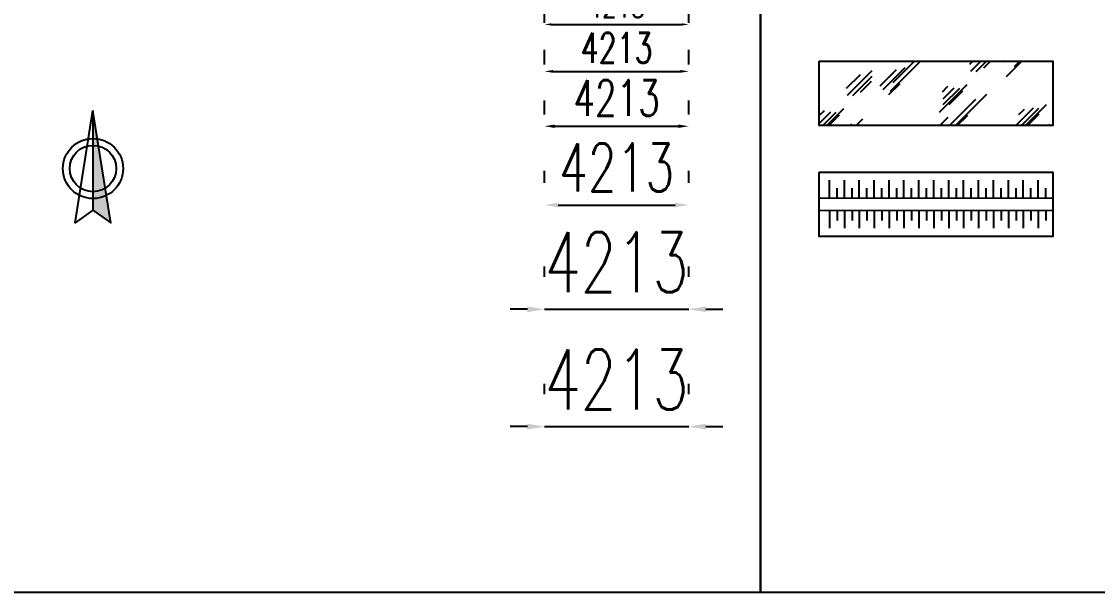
# Model space of a CAD drawing. Extents: x 36536 to 256213, y 18389 to 106449.
# Drawn here: x 90055 to 121493, y 73703 to 90394 of the extents above; entities that cross this region are included whole.
import ezdxf

# ---------------------------------------------------------------- set-up
doc = ezdxf.new("R2010")
doc.units = 0
doc.header["$LTSCALE"] = 1000
doc.header["$MEASUREMENT"] = 0
doc.layers.add('PUB_DIM', color=3, linetype='Continuous')
doc.styles.add('STANDARD_T3', font='simplex.shx', dxfattribs={"width": 0.7, "bigfont": 'hztxt.shx'})
doc.dimstyles.new('W&&200', dxfattribs={"dimtxt": 700, "dimasz": 200, "dimexe": 500, "dimexo": 600, "dimgap": 200, "dimtad": 1, "dimdec": 0, "dimzin": 0, "dimdsep": 46, "dimtxsty": 'STANDARD_T3', "dimcen": 0.09, "dimclrd": 1, "dimclre": 1, "dimclrt": 7, "dimazin": 2, "dimtfac": 1, "dimtdec": 0, "dimtix": 1, "dimtmove": 2, "dimatfit": 3, "dimfxl": 100, "dimtolj": 1, "dimtzin": 0, "dimarcsym": 0})
doc.dimstyles.new('W&&250', dxfattribs={"dimtxt": 875, "dimasz": 250, "dimexe": 625, "dimexo": 750, "dimgap": 250, "dimtad": 1, "dimdec": 0, "dimzin": 0, "dimdsep": 46, "dimtxsty": 'STANDARD_T3', "dimcen": 0.09, "dimclrd": 1, "dimclre": 1, "dimclrt": 7, "dimazin": 2, "dimtfac": 1, "dimtdec": 0, "dimtix": 1, "dimtmove": 2, "dimatfit": 3, "dimfxl": 100, "dimtolj": 1, "dimtzin": 0, "dimarcsym": 0})
doc.dimstyles.new('W&&300', dxfattribs={"dimtxt": 1050, "dimasz": 300, "dimexe": 750, "dimexo": 900, "dimgap": 300, "dimtad": 1, "dimdec": 0, "dimzin": 0, "dimdsep": 46, "dimtxsty": 'STANDARD_T3', "dimcen": 0.09, "dimclrd": 1, "dimclre": 1, "dimclrt": 7, "dimazin": 2, "dimtfac": 1, "dimtdec": 0, "dimtix": 1, "dimtmove": 2, "dimatfit": 3, "dimfxl": 100, "dimtolj": 1, "dimtzin": 0, "dimarcsym": 0})
doc.dimstyles.new('W&&400', dxfattribs={"dimtxt": 1400, "dimasz": 400, "dimexe": 1000, "dimexo": 1200, "dimgap": 400, "dimtad": 1, "dimdec": 0, "dimzin": 0, "dimdsep": 46, "dimtxsty": 'STANDARD_T3', "dimcen": 0.09, "dimclrd": 1, "dimclre": 1, "dimclrt": 7, "dimazin": 2, "dimtfac": 1, "dimtdec": 0, "dimtix": 1, "dimtmove": 2, "dimatfit": 3, "dimfxl": 100, "dimtolj": 1, "dimtzin": 0, "dimarcsym": 0})
doc.dimstyles.new('W&&500', dxfattribs={"dimtxt": 1750, "dimasz": 500, "dimexe": 1250, "dimexo": 1500, "dimgap": 500, "dimtad": 1, "dimdec": 0, "dimzin": 0, "dimdsep": 46, "dimtxsty": 'STANDARD_T3', "dimcen": 0.09, "dimclrd": 1, "dimclre": 1, "dimclrt": 7, "dimazin": 2, "dimtfac": 1, "dimtdec": 0, "dimtix": 1, "dimtmove": 2, "dimatfit": 3, "dimfxl": 100, "dimtolj": 1, "dimtzin": 0, "dimarcsym": 0})

# ---------------------------------------------------------------- blocks, each defined once
blk = doc.blocks.new('*D22')
at = {"layer": 'Defpoints', "color": 0, "transparency": 16777216}
for p in [(109550, 90309), (105337, 89755), (109550, 89755)]:
    blk.add_point(p, dxfattribs=at)
at = {"layer": 'PUB_DIM', "color": 1, "lineweight": -2, "transparency": 16777216}
for p, q in [((105337, 90355), (105337, 90809)), ((109550, 90355), (109550, 90809)), ((105537, 90309), (109350, 90309))]:
    blk.add_line(p, q, dxfattribs=at)
at = {"layer": 'PUB_DIM', "color": 1, "transparency": 16777216}
for points in [[(105537, 90343), (105537, 90276), (105337, 90309)], [(109350, 90343), (109350, 90276), (109550, 90309)]]:
    blk.add_solid(points, dxfattribs=at)
at = {"layer": 'PUB_DIM', "color": 7, "transparency": 16777216, "insert": (107443, 90859), "char_height": 700, "attachment_point": 5, "style": 'STANDARD_T3'}
blk.add_mtext('\\A1;4213', dxfattribs=at)
blk = doc.blocks.new('*D23')
at = {"layer": 'Defpoints', "color": 0, "transparency": 16777216}
for p in [(109550, 88937), (105337, 88383), (109550, 88383)]:
    blk.add_point(p, dxfattribs=at)
at = {"layer": 'PUB_DIM', "color": 1, "lineweight": -2, "transparency": 16777216}
for p, q in [((105337, 89133), (105337, 89562)), ((109550, 89133), (109550, 89562)), ((105587, 88937), (109300, 88937))]:
    blk.add_line(p, q, dxfattribs=at)
at = {"layer": 'PUB_DIM', "color": 1, "transparency": 16777216}
for points in [[(105587, 88979), (105587, 88895), (105337, 88937)], [(109300, 88979), (109300, 88895), (109550, 88937)]]:
    blk.add_solid(points, dxfattribs=at)
at = {"layer": 'PUB_DIM', "color": 7, "transparency": 16777216, "insert": (107443, 89625), "char_height": 875, "attachment_point": 5, "style": 'STANDARD_T3'}
blk.add_mtext('\\A1;4213', dxfattribs=at)
blk = doc.blocks.new('*D24')
at = {"layer": 'Defpoints', "color": 0, "transparency": 16777216}
for p in [(109550, 87333), (105337, 86779), (109550, 86779)]:
    blk.add_point(p, dxfattribs=at)
at = {"layer": 'PUB_DIM', "color": 1, "lineweight": -2, "transparency": 16777216}
for p, q in [((105337, 87679), (105337, 88083)), ((109550, 87679), (109550, 88083)), ((105637, 87333), (109250, 87333))]:
    blk.add_line(p, q, dxfattribs=at)
at = {"layer": 'PUB_DIM', "color": 1, "transparency": 16777216}
for points in [[(105637, 87383), (105637, 87283), (105337, 87333)], [(109250, 87383), (109250, 87283), (109550, 87333)]]:
    blk.add_solid(points, dxfattribs=at)
at = {"layer": 'PUB_DIM', "color": 7, "transparency": 16777216, "insert": (107443, 88158), "char_height": 1050, "attachment_point": 5, "style": 'STANDARD_T3'}
blk.add_mtext('\\A1;4213', dxfattribs=at)
blk = doc.blocks.new('*D25')
at = {"layer": 'Defpoints', "color": 0, "transparency": 16777216}
for p in [(109550, 85030), (105337, 84476), (109550, 84476)]:
    blk.add_point(p, dxfattribs=at)
at = {"layer": 'PUB_DIM', "color": 1, "lineweight": -2, "transparency": 16777216}
for p, q in [((105337, 85676), (105337, 86030)), ((109550, 85676), (109550, 86030)), ((105737, 85030), (109150, 85030))]:
    blk.add_line(p, q, dxfattribs=at)
at = {"layer": 'PUB_DIM', "color": 1, "transparency": 16777216}
for points in [[(105737, 85097), (105737, 84963), (105337, 85030)], [(109150, 85097), (109150, 84963), (109550, 85030)]]:
    blk.add_solid(points, dxfattribs=at)
at = {"layer": 'PUB_DIM', "color": 7, "transparency": 16777216, "insert": (107443, 86130), "char_height": 1400, "attachment_point": 5, "style": 'STANDARD_T3'}
blk.add_mtext('\\A1;4213', dxfattribs=at)
blk = doc.blocks.new('*D26')
at = {"layer": 'Defpoints', "color": 0, "transparency": 16777216}
for p in [(109550, 81982), (105337, 81428), (109550, 81428)]:
    blk.add_point(p, dxfattribs=at)
at = {"layer": 'PUB_DIM', "color": 1, "lineweight": -2, "transparency": 16777216}
for p, q in [((105337, 82928), (105337, 83232)), ((109550, 82928), (109550, 83232)), ((104837, 81982), (104337, 81982)), ((105337, 81982), (109550, 81982)), ((110050, 81982), (110550, 81982))]:
    blk.add_line(p, q, dxfattribs=at)
at = {"layer": 'PUB_DIM', "color": 1, "transparency": 16777216}
for points in [[(104837, 82065), (104837, 81899), (105337, 81982)], [(110050, 82065), (110050, 81899), (109550, 81982)]]:
    blk.add_solid(points, dxfattribs=at)
at = {"layer": 'PUB_DIM', "color": 7, "transparency": 16777216, "insert": (107443, 83357), "char_height": 1750, "attachment_point": 5, "style": 'STANDARD_T3'}
blk.add_mtext('\\A1;4213', dxfattribs=at)
blk = doc.blocks.new('*D27')
at = {"layer": 'Defpoints', "color": 0, "transparency": 16777216}
for p in [(109550, 78552), (105337, 77998), (109550, 77998)]:
    blk.add_point(p, dxfattribs=at)
at = {"layer": 'PUB_DIM', "color": 1, "lineweight": -2, "transparency": 16777216}
for p, q in [((105337, 79498), (105337, 79802)), ((109550, 79498), (109550, 79802)), ((104837, 78552), (104337, 78552)), ((105337, 78552), (109550, 78552)), ((110050, 78552), (110550, 78552))]:
    blk.add_line(p, q, dxfattribs=at)
at = {"layer": 'PUB_DIM', "color": 1, "transparency": 16777216}
for points in [[(104837, 78636), (104837, 78469), (105337, 78552)], [(110050, 78636), (110050, 78469), (109550, 78552)]]:
    blk.add_solid(points, dxfattribs=at)
at = {"layer": 'PUB_DIM', "color": 7, "transparency": 16777216, "insert": (107443, 79927), "char_height": 1750, "attachment_point": 5, "style": 'STANDARD_T3'}
blk.add_mtext('\\A1;4213', dxfattribs=at)
blk = doc.blocks.new('*U28')
for points in [[(-112, -262), (-112, 262)], [(112, -262), (112, 30)]]:
    blk.add_lwpolyline(points)
blk = doc.blocks.new('*U29')
at = {"color": 0, "linetype": 'ByBlock', "lineweight": -2, "transparency": 16777216}
for p in [(0, 0), (436, 0), (871, 0), (1307, 0), (1743, 0), (2178, 0), (2614, 0), (3050, 0), (3485, 0), (3921, 0), (4357, 0), (4793, 0), (5228, 0), (5664, 0), (6100, 0)]:
    blk.add_blockref('*U28', p, dxfattribs=at)
blk = doc.blocks.new('*U30')
for points in [[(-112, -262), (-112, 262)], [(112, -262), (112, 30)]]:
    blk.add_lwpolyline(points)
blk = doc.blocks.new('*U31')
at = {"color": 0, "linetype": 'ByBlock', "lineweight": -2, "transparency": 16777216}
for p in [(0, 0), (436, 0), (871, 0), (1307, 0), (1743, 0), (2178, 0), (2614, 0), (3050, 0), (3485, 0), (3921, 0), (4357, 0), (4793, 0), (5228, 0), (5664, 0), (6100, 0)]:
    blk.add_blockref('*U30', p, dxfattribs=at)

msp = doc.modelspace()

# ---------------------------------------------------------------- hatches: boundary and pattern name
h = msp.add_hatch()
h.set_pattern_fill('玻璃2', color=256, scale=190)
h.set_pattern_definition([(45, (228, 114), (0, 2901.966), [1140, -684, 1140, -684, 456, -994.235]), (45, (171, 171), (0, 2901.966), [912, -1140, 684, -684, 798, -880.235]), (45, (171, 342), (0, 2901.966), [684, -1368, 456, -684, 1026, -880.235]), (45, (342, 171), (0, 2901.966), [684, -1368, 570, -2476.235]), (45, (513, 342), (0, 2901.966), [342, -1710, 228, -2818.235]), (45, (228, 627), (0, 2901.966), [228, -1710, 228, -912, 570, -1450.235]), (45, (1254, 456), (0, 2901.966), [1140, -1710, 1368, -903.035]), (45, (1254, 285), (0, 2901.966), [1596, -1140, 1710, -675.035]), (45, (1539, 513), (0, -3224.407), [1140, -1596, 912, -1450.235]), (45, (1368, 855), (0, 2901.966), [570, -2280, 684, -1564.235]), (45, (1710, 684), (0, 2901.966), [456, -2280, 456, -1906.235])])
h.paths.add_polyline_path([(113364.837, 89233.481), (120191.639, 89233.481), (120191.639, 87351.031), (113364.837, 87351.031)])
h = msp.add_hatch(color=256)
h.dxf.hatch_style = 1
h.paths.add_polyline_path([(92142.964, 87789.655), (92142.964, 84883.807), (92664.818, 84508.497)])

# ---------------------------------------------------------------- linework, layer by layer
for points in [[(86646.243, 103703.395), (111646.243, 103703.395), (111646.243, 73703.395), (86646.243, 73703.395)], [(111646.243, 103703.395), (136646.243, 103703.395), (136646.243, 73703.395), (111646.243, 73703.395)], [(113364.837, 89233.481), (120191.639, 89233.481), (120191.639, 87351.031), (113364.837, 87351.031)], [(92142.964, 87789.655), (92142.964, 84883.807), (91621.109, 84508.497)], [(92142.964, 87789.655), (92142.964, 84883.807), (92664.818, 84508.497)], [(113364.837, 85994.341), (120191.639, 85994.341), (120191.639, 84111.891), (113364.837, 84111.891)]]:
    msp.add_lwpolyline(points, close=True)
at = {"const_width": 50}
for points in [[(113364.837, 85232.572), (120191.639, 85232.572)], [(113364.837, 84873.66), (120191.639, 84873.66)]]:
    msp.add_lwpolyline(points, dxfattribs=at)
for radius in [878.202, 678.202]:
    msp.add_circle((92142.964, 86095.725), radius)

# ---------------------------------------------------------------- block references
msp.add_blockref('*U29', (113773.012, 85494.545))
at = {"xscale": -1, "rotation": 180}
msp.add_blockref('*U31', (113773.012, 84611.686), dxfattribs=at)

# ---------------------------------------------------------------- dimensions: what is measured, and where the dimension line sits
at = {"layer": 'PUB_DIM', "color": 0}
for p1, p2, dimstyle, picture, middle in [((105336.658, 89755.442), (109549.623, 89755.442), 'W&&200', '*D22', (107443.14, 90859.465)), ((105336.658, 88382.984), (109549.623, 88382.984), 'W&&250', '*D23', (107443.14, 89624.507)), ((105336.658, 86779.204), (109549.623, 86779.204), 'W&&300', '*D24', (107443.14, 88158.227)), ((105336.658, 84475.952), (109549.623, 84475.952), 'W&&400', '*D25', (107443.14, 86129.975)), ((105336.658, 81427.994), (109549.623, 81427.994), 'W&&500', '*D26', (107443.14, 83357.017)), ((105336.658, 77998.156), (109549.623, 77998.156), 'W&&500', '*D27', (107443.14, 79927.179))]:
    dim = msp.add_aligned_dim(p1=p1, p2=p2, distance=554.023, dimstyle=dimstyle, dxfattribs=at)
    dim.commit()
    dim.dimension.update_dxf_attribs({"geometry": picture, "text_midpoint": middle})

doc.saveas('drawing.dxf')
